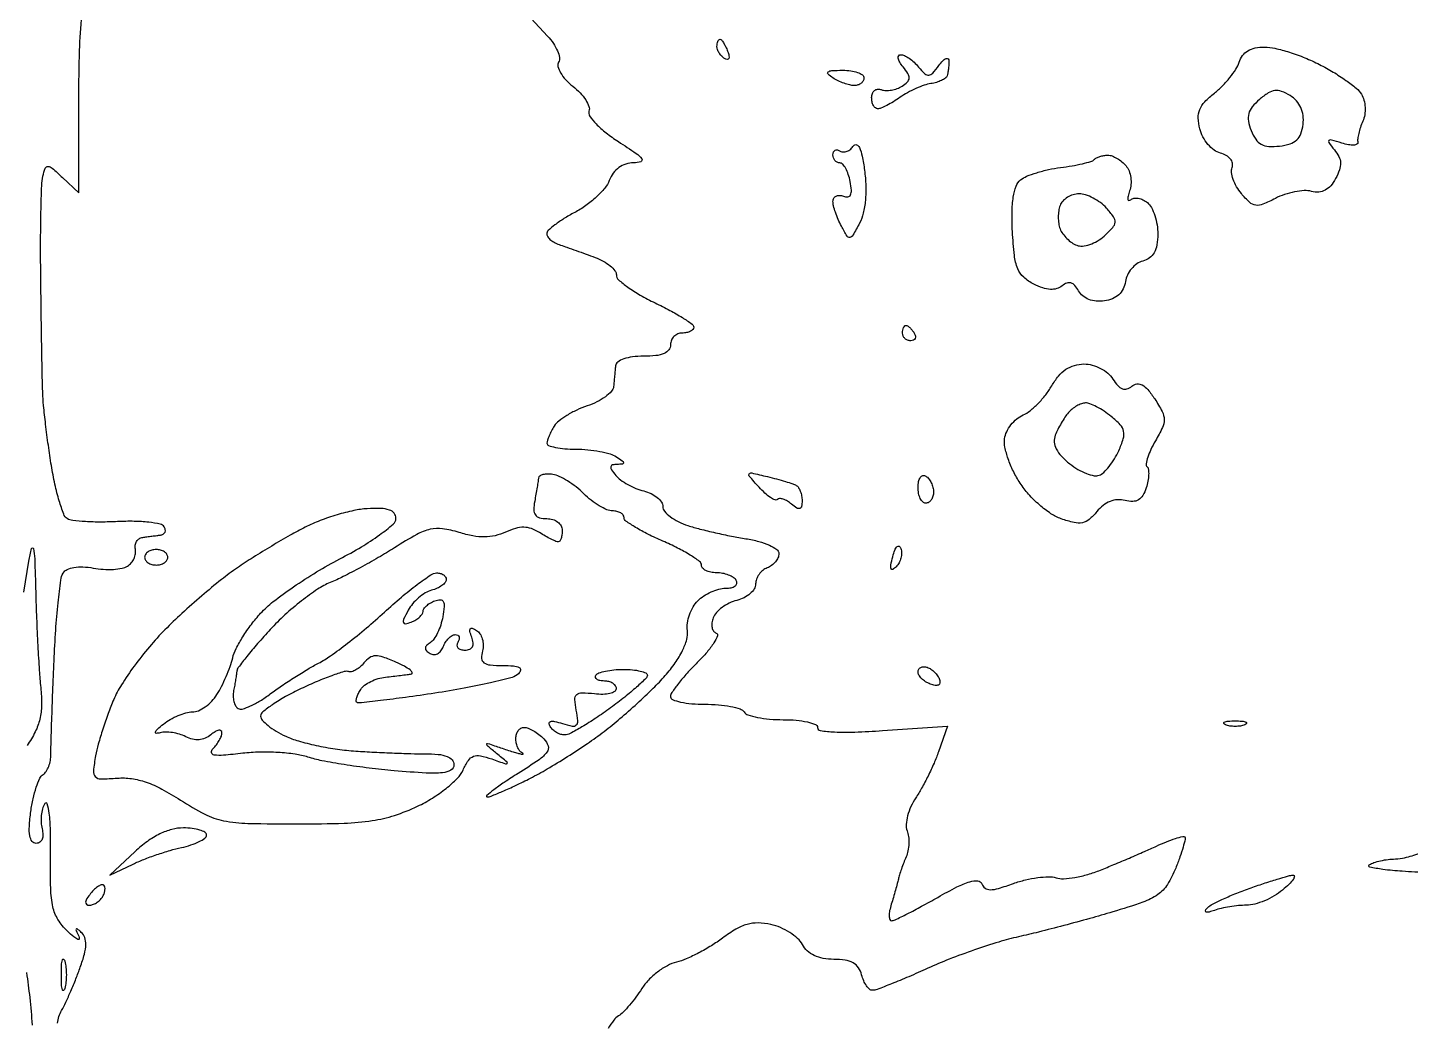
# Model space of a CAD drawing. Extents: x 0 to 102, y 0 to 135.
# Drawn here: x 22.49 to 37.62, y 35.6 to 46.49 of the extents above; entities that cross this region are included whole.
import ezdxf

# ---------------------------------------------------------------- set-up
doc = ezdxf.new("R2010")
doc.units = 0
doc.header["$MEASUREMENT"] = 0

msp = doc.modelspace()

# ---------------------------------------------------------------- linework, layer by layer
for points in [[(22.820268, 35.596564, -0.10086), (22.864573, 35.73527, 0.018066), (22.910006, 35.823812, 0.007366), (22.965597, 35.947224, 0.007277), (23.021509, 36.081734, 0.009219), (23.069045, 36.20766, 0.02007), (23.11409, 36.352056, 0.05824), (23.129273, 36.455388, 0.090218), (23.11778, 36.531229, 0.125797), (23.080299, 36.58836, 0.013752), (23.036313, 36.62635, 0.442246), (23.023777, 36.624482, 0.264559), (23.022548, 36.607652, 0.009348), (23.052732, 36.5472, -0.157856), (23.057535, 36.51899, -0.496329), (23.043312, 36.511129, -0.071258), (22.997781, 36.539598, -0.014876), (22.927488, 36.602605, -0.064617), (22.825084, 36.728931, -0.084727), (22.769656, 36.866469, -0.047911), (22.745672, 37.068269, -0.008538), (22.743592, 37.448605, 0.008652), (22.742107, 37.709277, 0.023053), (22.729267, 37.894808, 0.04875), (22.7079, 37.993782, 0.640181), (22.680117, 37.997185, 0.071629), (22.655864, 37.9415, 0.040347), (22.642125, 37.868933, 0.039316), (22.639978, 37.791884, 0.051307), (22.650736, 37.722235, -0.055124), (22.660115, 37.658297, -0.104208), (22.651228, 37.60719, -0.145179), (22.625543, 37.574648, -0.154788), (22.586928, 37.5624, -0.237215), (22.54233, 37.58482, -0.118954), (22.516997, 37.644346, -0.058373), (22.51185, 37.749404, -0.016419), (22.528346, 37.912993, -0.020693), (22.552737, 38.051174, -0.026064), (22.587158, 38.176421, -0.025774), (22.625872, 38.275686, -0.149556), (22.662524, 38.317449, 0.111359), (22.695803, 38.350067, 0.051281), (22.723494, 38.404427, 0.047243), (22.741995, 38.470186, 0.047974), (22.747694, 38.537907, -0.010357), (22.748629, 38.644102, -0.000957), (22.756892, 38.906929, -0.001233), (22.76812, 39.220336, -0.000967), (22.781793, 39.560212, -0.006461), (22.800278, 39.895558, -0.009003), (22.826092, 40.195002, -0.006001), (22.855094, 40.443894, -0.106796), (22.881927, 40.51956, -0.143131), (22.926396, 40.559588, -0.070786), (22.999448, 40.582766, -0.054755), (23.096004, 40.588226, -0.031992), (23.211238, 40.574696, 0.029545), (23.320879, 40.561279, 0.029852), (23.430955, 40.560948, 0.031276), (23.526376, 40.572378, 0.096002), (23.586716, 40.596001, 0.078158), (23.626929, 40.631312, 0.066481), (23.657031, 40.67917, 0.068347), (23.672866, 40.731811, 0.093859), (23.671316, 40.781107, -0.09042), (23.669589, 40.826218, -0.103182), (23.684289, 40.866775, -0.109171), (23.713101, 40.896438, -0.112204), (23.75145, 40.91083, -0.001242), (23.798464, 40.917122, -0.000824), (23.852454, 40.92412, -0.000829), (23.904914, 40.930745, -0.001615), (23.946793, 40.935825, 0.104345), (23.977109, 40.946054, 0.156052), (23.995562, 40.966765, 0.150009), (23.998979, 40.995007, 0.094328), (23.987004, 41.026301, 0.208398), (23.943645, 41.056368, 0.021131), (23.816864, 41.075936, 0.023632), (23.657135, 41.086112, 0.016644), (23.477147, 41.083068, -0.011963), (23.294257, 41.078261, -0.015241), (23.125597, 41.083007, -0.013208), (22.986275, 41.094882, -0.110986), (22.927005, 41.11535, -0.166919), (22.887589, 41.163456, -0.016058), (22.838802, 41.308951, -0.019038), (22.791629, 41.491151, -0.013901), (22.752656, 41.696598, -0.005484), (22.719514, 41.917823, -0.004931), (22.689957, 42.1477, -0.004947), (22.667519, 42.354418, -0.015495), (22.658129, 42.493865, -0.004152), (22.653655, 42.65393, -0.000642), (22.647827, 42.971355, -0.000716), (22.641969, 43.345814, -0.000622), (22.636881, 43.7382, -0.003465), (22.635042, 44.121957, -0.004636), (22.639014, 44.470092, -0.003266), (22.646944, 44.761467, -0.047519), (22.660155, 44.863547, -0.03388), (22.686008, 44.949739, -0.33323), (22.716048, 44.968923, -0.162164), (22.760817, 44.950179, -0.009074), (22.874167, 44.847471), (23.0535, 44.678949), (23.0535, 45.710224, -0.007676), (23.061573, 46.236072, -0.018525), (23.0879, 46.624091, -0.024126)], [(27.999813, 46.586171), (28.17927, 46.395148, -0.038379), (28.24367, 46.315098, -0.049792), (28.288899, 46.23255, -0.058977), (28.310212, 46.159513, -0.181888), (28.300472, 46.109867, 0.208241), (28.293525, 46.061607, 0.0673), (28.32241, 45.993677, 0.053817), (28.379018, 45.918275, 0.038211), (28.456959, 45.846692, -0.035839), (28.536328, 45.774488, -0.046343), (28.597319, 45.697245, -0.053936), (28.633186, 45.626279, -0.181675), (28.633226, 45.575138, 0.248382), (28.640176, 45.521252, 0.037671), (28.711678, 45.434703, 0.03482), (28.819377, 45.33727, 0.02354), (28.954326, 45.24119, -0.006332), (29.149797, 45.111917, -0.087944), (29.210168, 45.053094, -0.507791), (29.19972, 45.021221, -0.076988), (29.121456, 45.00854, 0.07496), (29.036119, 44.995066, 0.079645), (28.960482, 44.9571, 0.077719), (28.899082, 44.896447, 0.066824), (28.855293, 44.81685, -0.080822), (28.80576, 44.732461, -0.03254), (28.713669, 44.635012, -0.031143), (28.598803, 44.540914, -0.034332), (28.476687, 44.465128, 0.017669), (28.3599, 44.397928, 0.024961), (28.261361, 44.329441, 0.022983), (28.188156, 44.267374, 0.208335), (28.1718, 44.229823, 0.162008), (28.182368, 44.198063, 0.060347), (28.21529, 44.163632, 0.051744), (28.263199, 44.131979, 0.04241), (28.31985, 44.108315, -0.005155), (28.392728, 44.084064, -0.002022), (28.492751, 44.049178, -0.002001), (28.600632, 44.010576, -0.002493), (28.70055, 43.973806, -0.036993), (28.789591, 43.932803, -0.046093), (28.864859, 43.881571, -0.052992), (28.917069, 43.828281, -0.168899), (28.9332, 43.781891, 0.213922), (28.956534, 43.729849, 0.025468), (29.057456, 43.648755, 0.026777), (29.194171, 43.560657, 0.018908), (29.3562, 43.476082, -0.011656), (29.518297, 43.394441, -0.01764), (29.654944, 43.315264, -0.012567), (29.761517, 43.24459, -0.244743), (29.7792, 43.210628, -0.188214), (29.76957, 43.185951, -0.089136), (29.741923, 43.164984, -0.068954), (29.700863, 43.150766, -0.048955), (29.6523, 43.146, 0.099038), (29.60387, 43.136312, 0.097945), (29.562677, 43.108723, 0.097945), (29.535088, 43.06753, 0.099038), (29.5254, 43.0191, -0.164293), (29.506274, 42.962465, -0.129352), (29.4549, 42.922414, -0.075863), (29.365001, 42.899128, -0.025511), (29.2293, 42.8922, 0.029955), (29.109213, 42.884999, 0.053325), (29.012809, 42.862799, 0.073063), (28.947781, 42.829048, 0.216846), (28.923441, 42.78645, -0.000287), (28.918887, 42.7374, -0.000153), (28.913203, 42.676773, -0.000152), (28.907363, 42.614878, -0.000238), (28.902291, 42.561581, -0.164162), (28.8789, 42.509307, -0.047854), (28.812237, 42.449772, -0.042494), (28.719413, 42.393065, -0.0345), (28.61172, 42.34823, 0.02829), (28.499047, 42.302954, 0.027657), (28.391321, 42.244945, 0.028779), (28.302777, 42.183481, 0.085857), (28.253466, 42.128949, 0.019899), (28.223103, 42.076418, 0.020316), (28.197239, 42.021995, 0.020575), (28.178711, 41.973053, 0.075224), (28.173095, 41.94045, 0.326377), (28.19045, 41.915648, 0.031806), (28.265373, 41.895258, 0.030686), (28.367535, 41.880781, 0.018836), (28.48905, 41.875705, -0.022912), (28.619816, 41.869174, -0.022426), (28.750385, 41.850699, -0.022986), (28.863221, 41.824117, -0.074236), (28.9332, 41.7924, -0.012592), (28.997209, 41.748711, -0.207367), (29.010172, 41.726974, -0.415053), (28.999288, 41.712892, -0.028708), (28.943991, 41.709095, 0.053204), (28.890931, 41.702834, 0.309505), (28.872798, 41.683241, 0.188788), (28.880481, 41.649947, 0.023195), (28.926311, 41.5892, 0.062589), (28.978827, 41.539976, 0.029898), (29.056936, 41.490102, 0.029071), (29.145905, 41.447085, 0.036599), (29.23277, 41.418389, -0.050592), (29.312346, 41.389611, -0.060006), (29.379691, 41.346638, -0.070302), (29.425495, 41.296734, -0.151701), (29.4408, 41.247449, 0.178361), (29.459885, 41.19565, 0.054677), (29.521567, 41.137547, 0.046966), (29.610511, 41.082718, 0.036653), (29.71575, 41.040039, 0.014849), (29.846661, 41.002067, 0.00726), (30.015551, 40.961077, 0.007195), (30.192519, 40.923507, 0.010352), (30.35025, 40.895765, -0.026019), (30.491112, 40.866415, -0.041855), (30.60662, 40.825411, -0.051035), (30.686453, 40.778983, -0.239969), (30.7098, 40.733139, -0.104755), (30.700362, 40.688583, -0.066658), (30.672523, 40.64324, -0.062624), (30.631416, 40.604015, -0.067724), (30.5829, 40.577406, 0.080102), (30.534389, 40.549226, 0.065516), (30.493277, 40.505431, 0.066594), (30.465481, 40.453318, 0.089486), (30.456, 40.400767, -0.141498), (30.440763, 40.348003, -0.072704), (30.39567, 40.295265, -0.062997), (30.329166, 40.250505, -0.055225), (30.250621, 40.221277, 0.051441), (30.168107, 40.191279, 0.045773), (30.089927, 40.144099, 0.04845), (30.027239, 40.087855, 0.094351), (29.99198, 40.030929, 0.059473), (29.97802, 39.975706, 0.080999), (29.979704, 39.924453, 0.101671), (29.996221, 39.885075, 0.163756), (30.024986, 39.863371, -0.431601), (30.039049, 39.83304, -0.047607), (29.999866, 39.757015, -0.035054), (29.924581, 39.656134, -0.018554), (29.818328, 39.541688, 0.012947), (29.706133, 39.423527, 0.017527), (29.611447, 39.310785, 0.014582), (29.539965, 39.213635, 0.152463), (29.5254, 39.16698, 0.312951), (29.54746, 39.135187, 0.035837), (29.635764, 39.109223, 0.033085), (29.757104, 39.09111, 0.020511), (29.901107, 39.0852, -0.02093), (30.048805, 39.079015, -0.027868), (30.181809, 39.060349, -0.027581), (30.286825, 39.0335, -0.179846), (30.3291, 39.0006, 0.179846), (30.371375, 38.9677, 0.027581), (30.476391, 38.940851, 0.027868), (30.609395, 38.922185, 0.02093), (30.757093, 38.916, -0.021233), (30.901092, 38.909882, -0.034169), (31.022436, 38.891142, -0.037719), (31.110354, 38.864239, -0.308911), (31.1328, 38.831375, 0.37562), (31.163525, 38.796246, 0.021163), (31.319378, 38.78199, 0.021167), (31.541478, 38.78053, 0.008525), (31.844499, 38.796544), (32.556197, 38.846338), (32.45621, 38.563919, -0.01793), (32.407156, 38.43971, -0.011619), (32.342021, 38.299621, -0.011685), (32.27193, 38.165586, -0.021626), (32.207892, 38.060771, 0.041546), (32.155079, 37.966053, 0.041806), (32.118782, 37.864102, 0.045208), (32.102825, 37.77008, 0.111502), (32.112832, 37.701221, -0.062619), (32.128573, 37.637268, -0.038542), (32.131616, 37.559689, -0.03815), (32.122623, 37.481208, -0.054654), (32.101973, 37.41435, 0.010148), (32.075917, 37.350684, 0.008367), (32.05066, 37.281798, 0.008469), (32.029602, 37.217775, 0.022232), (32.017343, 37.17101, -0.011881), (32.00566, 37.122361, -0.003846), (31.986114, 37.050937, -0.003832), (31.963154, 36.971833, -0.004296), (31.93982, 36.89606, 0.028346), (31.92218, 36.827166, 0.051087), (31.916836, 36.769175, 0.076683), (31.923344, 36.729671, 0.324322), (31.941651, 36.7164, 0.113116), (31.980757, 36.725362, 0.004382), (32.11446, 36.79149, 0.007619), (32.271837, 36.874087, 0.005282), (32.447293, 36.972027, -0.011768), (32.658474, 37.086342, -0.043816), (32.798454, 37.143071, -0.089917), (32.886588, 37.153529, -0.30532), (32.930238, 37.120077, 0.15859), (32.965, 37.073271, 0.158385), (33.020667, 37.055851, 0.070421), (33.113139, 37.069967, 0.013123), (33.276629, 37.123846, -0.026797), (33.406797, 37.162833, -0.02622), (33.541334, 37.18801, -0.027172), (33.661445, 37.197427, -0.083001), (33.742106, 37.185919, 0.09223), (33.823923, 37.175772, 0.027791), (33.948941, 37.190355, 0.026811), (34.090156, 37.222719, 0.026194), (34.228224, 37.270209, 0.003178), (34.375419, 37.330717, 0.002069), (34.54469, 37.402385, 0.00208), (34.709276, 37.473686, 0.003962), (34.840921, 37.532615, -0.011174), (34.950877, 37.579944, -0.017374), (35.047853, 37.615275, -0.011842), (35.127743, 37.639197, -0.276681), (35.149625, 37.633079, -0.255811), (35.155651, 37.610195, -0.009548), (35.131754, 37.521266, -0.015208), (35.097179, 37.414074, -0.009869), (35.051036, 37.292289, -0.043988), (34.959674, 37.112353, -0.101562), (34.85567, 37.002966, -0.067916), (34.691399, 36.918991, -0.012026), (34.361632, 36.812306, -0.004542), (34.11179, 36.740529, -0.003102), (33.826673, 36.663316, -0.003126), (33.550837, 36.592292, -0.006305), (33.3324, 36.540421, 0.018835), (33.116363, 36.483365, 0.0095), (32.848395, 36.396087, 0.00942), (32.574579, 36.295295, 0.013814), (32.338124, 36.195554, -0.004929), (32.130056, 36.103398, -0.006944), (31.942649, 36.025663, -0.004296), (31.784184, 35.96407, -0.090779), (31.734641, 35.955, -0.181961), (31.70291, 35.966943, -0.059786), (31.669023, 36.004702, -0.050341), (31.638307, 36.05944, -0.038769), (31.615887, 36.1242, 0.08656), (31.580172, 36.20239, 0.115597), (31.52271, 36.254803, 0.090463), (31.436544, 36.284207, 0.037123), (31.312897, 36.2934, -0.044283), (31.196005, 36.303773, -0.065611), (31.098115, 36.33492, -0.075095), (31.021489, 36.386114, -0.08533), (30.96728, 36.455724, 0.086092), (30.915477, 36.522038, 0.042533), (30.830173, 36.587003, 0.040538), (30.727618, 36.641024, 0.04693), (30.622525, 36.674688, 0.048248), (30.482491, 36.691542, 0.074521), (30.361771, 36.676323, 0.065041), (30.239596, 36.624082, 0.028491), (30.093071, 36.525777, -0.023533), (29.972137, 36.442893, -0.018189), (29.833247, 36.363847, -0.018524), (29.697883, 36.299459, -0.041368), (29.58992, 36.26317, 0.064626), (29.490518, 36.224542, 0.037798), (29.383159, 36.154928, 0.037167), (29.284556, 36.067546, 0.051285), (29.211251, 35.974807, -0.017846), (29.146965, 35.88126, -0.01725), (29.075471, 35.79144, -0.017457), (29.00713, 35.716847, -0.058574), (28.95557, 35.675393, 0.089387), (28.90555, 35.629859, 0.022164), (28.841839, 35.538645, 0.021958)], [(22.450496, 40.3119), (22.507343, 40.6503, -0.021925), (22.536903, 40.788799, -0.789414), (22.556301, 40.788414, -0.045102), (22.570274, 40.676603, -0.002317), (22.581051, 40.3119, 0.003689), (22.590289, 40.025877, 0.0032), (22.604106, 39.726123, 0.00322), (22.620105, 39.45484, 0.009427), (22.63586, 39.268167, -0.028161), (22.644902, 39.074861, -0.055265), (22.626492, 38.922155, -0.058735), (22.57616, 38.783293, -0.036105), (22.487029, 38.633667, -0.007836)], [(37.803436, 37.243608, -0.008356), (37.529233, 37.256699, -0.017131), (37.315158, 37.277892, -0.021073), (37.173457, 37.302957, -0.668188), (37.168936, 37.328455, -0.06219), (37.219376, 37.352444, -0.025209), (37.292878, 37.372732, -0.024471), (37.375083, 37.38684, -0.028543), (37.454143, 37.391905, 0.062211), (37.554758, 37.405177, 0.014623), (37.718012, 37.452948, 0.014842)], [(22.480803, 36.149316, -0.009986), (22.515361, 35.875167, -0.007648), (22.54255, 35.5743, 0.005071)]]:
    msp.add_lwpolyline(points, format="xyb")
for points in [[(30.066249, 46.3608, -0.2252), (30.082077, 46.35329, -0.029412), (30.10453, 46.322232, -0.029555), (30.128159, 46.279799, -0.020646), (30.14988, 46.229506, -0.036408), (30.16471, 46.180457, -0.155351), (30.162073, 46.150355, -0.32948), (30.145174, 46.140257, -0.1144), (30.116631, 46.149899, -0.061454), (30.084641, 46.175574, -0.051183), (30.057567, 46.209787, -0.053277), (30.039134, 46.246924, -0.088797), (30.033, 46.281193, -0.039867), (30.035434, 46.311675, -0.059132), (30.042767, 46.337415, -0.077771), (30.053525, 46.354928, -0.219607)], [(32.042682, 46.1916, -0.112798), (32.082866, 46.182418, -0.037931), (32.135231, 46.152079, -0.035474), (32.18997, 46.108545, -0.033836), (32.23894, 46.057061, 0.027701), (32.3072, 45.983511, 0.213156), (32.350366, 45.967887, 0.196007), (32.393035, 45.98902, 0.023118), (32.460799, 46.07323, -0.029591), (32.503302, 46.124671, -0.099227), (32.538628, 46.150067, -0.298624), (32.560582, 46.146639, -0.211968), (32.571, 46.12317, -0.017966), (32.569451, 46.080084, -0.014444), (32.564787, 46.033943, -0.014687), (32.557985, 45.99152, -0.035761), (32.54985, 45.960925, -0.153888), (32.531151, 45.935639, -0.044972), (32.489135, 45.910522, -0.040548), (32.434063, 45.889297, -0.033855), (32.372862, 45.875667, 0.045958), (32.300348, 45.857668, 0.021182), (32.209857, 45.821787, 0.020771), (32.117208, 45.775723, 0.027027), (32.036788, 45.725642, -0.015688), (31.96296, 45.677311, -0.018539), (31.890175, 45.636484, -0.01766), (31.826901, 45.606788, -0.101214), (31.790776, 45.5994, -0.182202), (31.765669, 45.608863, -0.091001), (31.744322, 45.635897, -0.070917), (31.729859, 45.676104, -0.050969), (31.725, 45.723645, -0.089908), (31.733061, 45.768113, -0.133862), (31.756064, 45.800008, -0.145521), (31.79047, 45.814184, -0.113763), (31.83075, 45.809134, 0.083329), (31.880091, 45.799899, 0.04669), (31.941115, 45.804458, 0.04493), (32.00367, 45.820944, 0.054824), (32.05796, 45.847641, 0.050455), (32.116512, 45.89378, 0.190091), (32.135496, 45.935517, 0.155942), (32.12257, 45.984462, 0.031294), (32.068751, 46.058252, -0.036122), (32.032129, 46.109495, -0.089044), (32.015443, 46.152429, -0.194735), (32.02073, 46.179685, -0.253889)], [(36.024151, 46.275326, -0.056181), (36.136762, 46.262193, -0.019724), (36.294005, 46.21905, -0.019296), (36.464646, 46.15757, -0.021403), (36.624109, 46.084976, -0.018007), (36.77311, 46.00241, -0.019255), (36.912399, 45.911047, -0.019217), (37.025502, 45.823726, -0.080224), (37.081723, 45.758949, -0.073374), (37.109794, 45.694046, -0.05248), (37.12217, 45.615795, -0.051601), (37.118041, 45.535093, -0.063832), (37.097133, 45.462849, 0.021832), (37.071792, 45.396643, 0.023048), (37.052834, 45.329656, 0.023457), (37.041941, 45.27074, 0.089012), (37.043494, 45.233475, -0.335721), (37.033671, 45.211976, -0.111381), (36.998136, 45.202043, -0.060246), (36.939756, 45.206115, -0.029348), (36.867239, 45.224528, 0.008121), (36.754658, 45.258257, 0.25747), (36.727522, 45.251928, 0.387661), (36.725294, 45.229268, 0.012772), (36.786384, 45.151711, -0.055628), (36.83562, 45.07682, -0.10756), (36.853698, 45.007791, -0.095808), (36.842328, 44.932141, -0.037813), (36.799627, 44.835435, -0.05446), (36.746287, 44.757502, -0.094134), (36.685129, 44.708645, -0.104897), (36.615242, 44.688752, -0.081193), (36.536236, 44.69618, 0.077369), (36.456451, 44.704294, 0.035083), (36.351979, 44.691355, 0.033667), (36.241452, 44.661874, 0.039233), (36.141629, 44.618914, -0.02312), (36.004563, 44.554621, -0.134455), (35.926119, 44.544759, -0.152956), (35.858846, 44.576909, -0.032679), (35.768892, 44.672296, -0.042397), (35.717041, 44.747116, -0.045403), (35.679912, 44.82796, -0.050132), (35.661639, 44.902757, -0.127137), (35.667926, 44.957916, 0.145521), (35.67156, 45.004767, 0.118637), (35.649687, 45.050303, 0.094817), (35.604066, 45.088555, 0.063314), (35.540637, 45.114054, -0.096764), (35.471419, 45.14738, -0.056557), (35.404122, 45.210658, -0.053588), (35.348754, 45.292269, -0.060855), (35.314812, 45.380442, -0.052487), (35.297941, 45.499278, -0.106545), (35.314403, 45.591769, -0.094274), (35.36944, 45.676432, -0.034981), (35.475159, 45.772277, 0.031212), (35.561752, 45.849602, 0.026417), (35.643306, 45.941349, 0.027261), (35.708774, 46.033184, 0.06446), (35.7442, 46.109207, -0.085229), (35.781934, 46.182152, -0.097262), (35.840451, 46.234463, -0.085), (35.921126, 46.265379, -0.050094)], [(31.40775, 46.021105, -0.03458), (31.496861, 46.015433, -0.052836), (31.572059, 45.997168, -0.069028), (31.623735, 45.970155, -0.242407), (31.6404, 45.9378, -0.124732), (31.63225, 45.905638, -0.102154), (31.609336, 45.878432, -0.091624), (31.575046, 45.860384, -0.078662), (31.53465, 45.854495, -0.056852), (31.485108, 45.860763, -0.026113), (31.422687, 45.879501, -0.025456), (31.358341, 45.906308, -0.032032), (31.302, 45.9378, -0.043106), (31.248861, 45.979032, -0.461139), (31.249808, 46.003038, -0.155556), (31.289231, 46.017814, -0.011096)], [(36.302263, 45.74455, 0.046733), (36.208882, 45.790816, 0.123687), (36.135411, 45.799711, 0.112151), (36.062038, 45.773009, 0.034755), (35.96737, 45.70225, 0.043167), (35.887679, 45.620586, 0.106952), (35.849737, 45.546589, 0.111017), (35.846519, 45.465295, 0.048657), (35.876353, 45.36107, 0.05596), (35.926161, 45.267202, 0.118665), (35.986843, 45.212355, 0.109882), (36.069121, 45.188711, 0.043889), (36.187025, 45.19187, 0.046091), (36.301227, 45.215809, 0.112476), (36.375273, 45.258476, 0.120671), (36.420449, 45.326853, 0.057475), (36.444521, 45.4302, 0.059188), (36.444111, 45.527617, 0.075774), (36.419895, 45.613869, 0.078572), (36.372031, 45.68664, 0.069808)], [(31.647032, 44.927721, -0.025961), (31.661318, 44.757741, -0.031481), (31.65636, 44.597899, -0.034844), (31.633228, 44.457775, -0.061405), (31.592405, 44.347963, -0.008888), (31.520848, 44.215837, -0.228188), (31.48827, 44.193166, -0.30418), (31.456219, 44.207916, -0.014382), (31.394237, 44.31613, -0.021173), (31.358931, 44.389395, -0.019824), (31.329095, 44.466993, -0.020248), (31.308163, 44.537928, -0.06169), (31.302, 44.58769, -0.129298), (31.311017, 44.621974, -0.151575), (31.335397, 44.644943, -0.127177), (31.372252, 44.652481, -0.078952), (31.415692, 44.643275, 0.114058), (31.464786, 44.636393, 0.267709), (31.494061, 44.656898, 0.130827), (31.503367, 44.70909, 0.026298), (31.490429, 44.803424, 0.033362), (31.470041, 44.88145, 0.04669), (31.440964, 44.947341, 0.056013), (31.408167, 44.993201, 0.212638), (31.376738, 45.0072, -0.119125), (31.348232, 45.014089, -0.10066), (31.323954, 45.033518, -0.092232), (31.307651, 45.062575, -0.082023), (31.302, 45.096793, -0.098926), (31.308076, 45.127201, -0.176081), (31.325134, 45.14577, -0.169366), (31.350693, 45.149467, -0.090666), (31.380754, 45.137713, 0.135341), (31.416032, 45.127395, 0.098893), (31.456382, 45.134807, 0.085633), (31.49568, 45.158882, 0.071113), (31.52762, 45.19617, -0.361045), (31.559563, 45.206456, -0.195125), (31.591293, 45.175881, -0.055555), (31.621213, 45.081683, -0.0152)], [(34.309041, 45.0918, -0.089287), (34.355235, 45.083485, -0.043159), (34.409713, 45.057673, -0.04096), (34.463438, 45.020075, -0.04643), (34.507901, 44.975623, -0.083155), (34.540573, 44.919449, -0.054886), (34.559182, 44.846933, -0.053666), (34.561823, 44.770023, -0.068379), (34.54708, 44.700673, 0.023139), (34.529331, 44.643239, 0.094476), (34.526967, 44.606962, 0.381967), (34.538757, 44.596669, 0.183182), (34.558987, 44.604616, -0.14493), (34.593967, 44.621463, -0.083132), (34.641171, 44.621231, -0.070885), (34.693101, 44.604462, -0.059785), (34.741666, 44.573107, -0.099165), (34.785269, 44.51923, -0.041345), (34.821849, 44.432723, -0.038796), (34.846811, 44.330662, -0.0406), (34.8552, 44.227521, -0.039402), (34.845897, 44.109657, -0.08821), (34.816595, 44.025073, -0.111385), (34.765368, 43.967983, -0.09071), (34.690754, 43.933156, 0.089037), (34.625944, 43.903167, 0.064351), (34.567005, 43.849403, 0.063097), (34.522583, 43.781115, 0.077433), (34.500404, 43.708426, -0.078693), (34.475889, 43.628796, -0.093604), (34.42885, 43.56593, -0.088358), (34.3597, 43.522045, -0.062299), (34.270646, 43.497896, -0.057421), (34.181546, 43.495611, -0.071239), (34.100897, 43.514605, -0.07849), (34.035012, 43.553226, -0.093706), (33.988867, 43.608338, 0.052117), (33.947543, 43.666919, 0.140673), (33.905159, 43.694254, 0.16682), (33.859556, 43.692552, 0.081385), (33.808717, 43.662743, -0.103833), (33.750509, 43.632009, -0.084844), (33.680375, 43.624292, -0.066166), (33.596788, 43.640526, -0.034253), (33.498296, 43.681294, -0.070048), (33.38795, 43.756914, -0.111565), (33.322882, 43.850424, -0.069036), (33.286463, 43.994336, -0.014257), (33.265132, 44.255514, -0.016209), (33.260697, 44.471148, -0.036435), (33.274529, 44.634094, -0.049482), (33.305319, 44.751531, -0.131444), (33.355067, 44.821706, -0.07553), (33.420535, 44.861123, -0.022597), (33.530431, 44.90074, -0.022096), (33.659484, 44.934605, -0.022263), (33.790699, 44.956848, 0.011833), (33.917005, 44.975558, 0.015544), (34.031192, 44.998921, 0.013025), (34.124158, 45.023547, 0.125757), (34.159014, 45.044214, -0.082281), (34.184536, 45.062481, -0.037484), (34.222714, 45.077822, -0.035806), (34.266329, 45.08829, -0.041019)], [(33.993433, 44.6688, 0.073316), (33.929108, 44.659317, 0.064155), (33.867016, 44.631523, 0.066866), (33.816452, 44.59042, 0.097384), (33.785994, 44.5419, 0.056304), (33.770943, 44.483905, 0.036092), (33.766123, 44.414436, 0.036029), (33.77135, 44.344779, 0.054923), (33.78673, 44.286181, 0.064088), (33.815318, 44.233148, 0.042117), (33.860408, 44.180327, 0.041973), (33.913982, 44.135556, 0.061531), (33.968132, 44.106721, 0.116607), (34.030792, 44.098258, 0.05653), (34.110314, 44.11528, 0.051602), (34.193266, 44.153014, 0.051428), (34.266836, 44.206971, 0.021914), (34.362526, 44.301517, 0.167235), (34.387733, 44.358546, 0.180611), (34.371486, 44.416665, 0.026408), (34.292873, 44.513332, 0.049155), (34.227322, 44.572826, 0.039992), (34.146875, 44.623131, 0.041489), (34.064429, 44.657597, 0.078417)], [(32.100707, 43.2306, -0.151918), (32.118535, 43.225055, -0.038439), (32.142414, 43.205749, -0.035638), (32.167543, 43.178383, -0.029505), (32.1903, 43.146, -0.082592), (32.203541, 43.113674, -0.161196), (32.200909, 43.086251, -0.182303), (32.183021, 43.068023, -0.108972), (32.152993, 43.0614, -0.093332), (32.118793, 43.06784, -0.09642), (32.089718, 43.086251, -0.099167), (32.070258, 43.11372, -0.105053), (32.0634, 43.146, -0.042167), (32.066136, 43.178389, -0.061769), (32.074359, 43.205749, -0.081139), (32.086441, 43.224301, -0.210953)], [(34.046848, 42.8076, -0.065689), (34.137938, 42.795581, -0.054149), (34.229355, 42.760063, -0.055359), (34.30885, 42.70691, -0.078303), (34.364547, 42.642701, 0.040394), (34.417959, 42.570812, 0.122107), (34.467667, 42.536215, 0.168801), (34.517662, 42.534685, 0.097523), (34.571104, 42.563763, -0.137396), (34.62754, 42.588941, -0.164063), (34.684585, 42.578639, -0.094631), (34.746936, 42.526905, -0.027372), (34.821446, 42.425731, -0.024016), (34.902848, 42.287439, -0.117236), (34.925213, 42.200067, -0.115309), (34.906056, 42.111245, -0.022888), (34.829335, 41.96664, 0.022493), (34.779611, 41.8731, 0.033043), (34.745293, 41.786562, 0.034765), (34.727952, 41.716302, 0.244153), (34.738254, 41.683746, -0.169324), (34.752928, 41.653363, -0.039864), (34.754919, 41.596144, -0.036631), (34.746632, 41.526325, -0.029), (34.727869, 41.452641, -0.054582), (34.691097, 41.369493, -0.127146), (34.643631, 41.321356, -0.13482), (34.580751, 41.303855, -0.064894), (34.497089, 41.314467, 0.079936), (34.414891, 41.322403, 0.078697), (34.333879, 41.304257, 0.072699), (34.25725, 41.260121, 0.055012), (34.187994, 41.191933, -0.045592), (34.104759, 41.106843, -0.127772), (34.030308, 41.070775, -0.107471), (33.93976, 41.072328, -0.027195), (33.7977, 41.114049, -0.062685), (33.6864, 41.16992, -0.031325), (33.56106, 41.265813, -0.030511), (33.441945, 41.382875, -0.039268), (33.348517, 41.50461, -0.030463), (33.275672, 41.633268, -0.029603), (33.218219, 41.77104, -0.030965), (33.182541, 41.897982, -0.088616), (33.179317, 41.989242, -0.076174), (33.202302, 42.06529, -0.053141), (33.249361, 42.141744, -0.052814), (33.311917, 42.207107, -0.072072), (33.380997, 42.250216, 0.064653), (33.458107, 42.296768, 0.029852), (33.545426, 42.375218, 0.028955), (33.62866, 42.469877, 0.035602), (33.694312, 42.567466, -0.043142), (33.768821, 42.674697, -0.069949), (33.850825, 42.749221, -0.078454), (33.942818, 42.792685, -0.07132)], [(34.063278, 42.381382, 0.081188), (34.019949, 42.372806, 0.040349), (33.969107, 42.348991, 0.038668), (33.919152, 42.315106, 0.045872), (33.878034, 42.275632, 0.030296), (33.839993, 42.225957, 0.016344), (33.799018, 42.160643, 0.016224), (33.761482, 42.091136, 0.024507), (33.733833, 42.028162, 0.112809), (33.723367, 41.953912, 0.095975), (33.744977, 41.877615, 0.073062), (33.800677, 41.798465, 0.036312), (33.891549, 41.715639, 0.034446), (33.981195, 41.654618, 0.039689), (34.07434, 41.609687, 0.043589), (34.157784, 41.585421, 0.141503), (34.21464, 41.590281, 0.101161), (34.263968, 41.621762, 0.032478), (34.322591, 41.686459, 0.030886), (34.380105, 41.768836, 0.030065), (34.427604, 41.858398, 0.030069), (34.478004, 41.989346, 0.131573), (34.481755, 42.071478, 0.13624), (34.443937, 42.142927, 0.03314), (34.345091, 42.234444, 0.024016), (34.267023, 42.29168, 0.026003), (34.185816, 42.339546, 0.02672), (34.112498, 42.372923, 0.10214)], [(28.237581, 41.599189, 0.039713), (28.179532, 41.603379, 0.060691), (28.129528, 41.596914, 0.081861), (28.094522, 41.581568, 0.227481), (28.080913, 41.559219, -0.013419), (28.07638, 41.523553, -0.002547), (28.06605, 41.458867, -0.002718), (28.053189, 41.38344, -0.002493), (28.039144, 41.30595, 0.042812), (28.029874, 41.212352, 0.157193), (28.047173, 41.156169, 0.181409), (28.092045, 41.12538, 0.060686), (28.172331, 41.1156, -0.072754), (28.237135, 41.10612, -0.088859), (28.291738, 41.078538, -0.101862), (28.328065, 41.037349, -0.13067), (28.341, 40.9887, -0.032505), (28.337836, 40.940089, -0.050016), (28.328237, 40.899077, -0.06454), (28.314238, 40.870734, -0.250853), (28.297552, 40.8618, -0.102608), (28.272093, 40.86708, -0.012118), (28.219343, 40.891479, -0.014084), (28.15745, 40.924146, -0.011112), (28.09232, 40.962836, 0.053253), (28.003573, 41.005908, 0.082874), (27.9201, 41.021103, 0.074764), (27.830152, 41.008927, 0.035946), (27.720774, 40.968297, -0.049019), (27.606021, 40.929047, -0.056003), (27.490889, 40.915197, -0.049257), (27.363921, 40.926732, -0.027193), (27.212572, 40.964317, 0.037864), (27.031361, 41.005237, 0.094976), (26.896546, 40.999439, 0.069595), (26.749572, 40.942207, 0.013813), (26.506616, 40.797257, -0.009782), (26.328916, 40.689287, -0.007626), (26.131829, 40.578742, -0.00772), (25.944995, 40.481361, -0.018545), (25.803, 40.416591, 0.04922), (25.664408, 40.342805, 0.019163), (25.488262, 40.215475, 0.018751), (25.306729, 40.062035, 0.022111), (25.14735, 39.903279, 0.006907), (25.009125, 39.748613, 0.009955), (24.891516, 39.607731, 0.006116), (24.797281, 39.487173, 0.139006), (24.781327, 39.44664, -0.012413), (24.777018, 39.411942, -0.003339), (24.768445, 39.357103, -0.00338), (24.757868, 39.294931, -0.003493), (24.746562, 39.233586, 0.051989), (24.741427, 39.173574, 0.056087), (24.749072, 39.115362, 0.063109), (24.76758, 39.067461, 0.131367), (24.794837, 39.038551, 0.214593), (24.841011, 39.032477, 0.03301), (24.929825, 39.065701, 0.031911), (25.035768, 39.121905, 0.022762), (25.146852, 39.197427, -0.011245), (25.270805, 39.285939, -0.007588), (25.415941, 39.381536, -0.007645), (25.559181, 39.469747, -0.015052), (25.6761, 39.534624, 0.03574), (25.804228, 39.612817, 0.010089), (25.992028, 39.752514, 0.010114), (26.198437, 39.919418, 0.010518), (26.3952, 40.092421, -0.010285), (26.581138, 40.25606, -0.014239), (26.754882, 40.394461, -0.010735), (26.903513, 40.501178, -0.146399), (26.96625, 40.521309, -0.069099), (27.006669, 40.516509, -0.086643), (27.040936, 40.500833, -0.102181), (27.063829, 40.476998, -0.141328), (27.072, 40.448667, -0.175466), (27.060532, 40.416995, -0.062051), (27.024762, 40.383534, -0.05223), (26.972732, 40.353484, -0.040925), (26.911189, 40.331881, 0.072298), (26.842685, 40.302908, 0.041199), (26.769726, 40.250067, 0.040159), (26.703612, 40.183415, 0.052467), (26.655432, 40.112418, 0.011688), (26.606117, 40.014857, 0.177762), (26.602664, 39.977763, 0.40252), (26.624024, 39.964772, 0.036879), (26.689342, 39.984455, 0.041952), (26.738648, 40.008288, 0.049686), (26.780348, 40.038911, 0.057023), (26.809056, 40.071369, 0.153758), (26.8182, 40.1004, -0.153183), (26.827302, 40.129414, -0.057198), (26.855847, 40.16181, -0.049848), (26.897323, 40.192346, -0.042178), (26.946361, 40.216077, -0.084814), (27.006699, 40.228132, -0.291168), (27.039455, 40.208555, -0.141473), (27.049602, 40.154132, -0.020664), (27.033971, 40.041632, -0.033604), (27.011323, 39.951649, -0.034303), (26.976943, 39.866151, -0.036463), (26.936744, 39.796557, -0.105521), (26.896778, 39.758278, 0.049755), (26.855818, 39.726946, 0.202169), (26.843308, 39.698887, 0.209137), (26.854833, 39.670999, 0.053302), (26.894365, 39.640313, 0.133681), (26.934228, 39.628513, 0.124151), (26.975824, 39.638035, 0.106096), (27.012859, 39.668197, 0.077534), (27.039349, 39.714338, -0.049388), (27.064737, 39.76493, -0.054537), (27.098853, 39.807748, -0.061767), (27.1361, 39.836997, -0.136415), (27.170644, 39.8466, -0.126107), (27.197074, 39.839826, -0.188867), (27.212168, 39.821749, -0.147995), (27.212948, 39.794368, -0.072176), (27.1989, 39.762, 0.135314), (27.189501, 39.72987, 0.190681), (27.199937, 39.702251, 0.141436), (27.230219, 39.683614, 0.067775), (27.275852, 39.6774, 0.085433), (27.32853, 39.686467, 0.186931), (27.359075, 39.712748, 0.15803), (27.366909, 39.756482, 0.057607), (27.351068, 39.818178, -0.024413), (27.330048, 39.882124, -0.222992), (27.334876, 39.910244, -0.348087), (27.356569, 39.916765, -0.043943), (27.403393, 39.89323, -0.113198), (27.440928, 39.856172, -0.071928), (27.466237, 39.799913, -0.066365), (27.475999, 39.733797, -0.067563), (27.46799, 39.667852, 0.074265), (27.459188, 39.586298, 0.230075), (27.484686, 39.538839, 0.135332), (27.550713, 39.514252, 0.021864), (27.68904, 39.5082, -0.01783), (27.807593, 39.503971, -0.100776), (27.868217, 39.48705, -0.325761), (27.88282, 39.458151, -0.157138), (27.86287, 39.41923, -0.131877), (27.792773, 39.378801, -0.008086), (27.556684, 39.319838, -0.011578), (27.269298, 39.259959, -0.008288), (26.945471, 39.205809, -0.003243), (26.626048, 39.15994, -0.005201), (26.352896, 39.125413, -0.001344), (26.115288, 39.098533, -0.227654), (26.091521, 39.106879, -0.239742), (26.085999, 39.123837, -0.039157), (26.094267, 39.15851, -0.035797), (26.111481, 39.201123, -0.024529), (26.136706, 39.246805, -0.09369), (26.178138, 39.292144, -0.045283), (26.245288, 39.333596, -0.042749), (26.325443, 39.365341, -0.047495), (26.407056, 39.381608, 0.002623), (26.489695, 39.39049, 0.002561), (26.572906, 39.400307, 0.002522), (26.645892, 39.409671, 0.009599), (26.6913, 39.416619, 0.502678), (26.699387, 39.432611, 0.115867), (26.676495, 39.460117, 0.040793), (26.613952, 39.499718, 0.016051), (26.5221, 39.544179, 0.01846), (26.381104, 39.600788, 0.09146), (26.297101, 39.614556, 0.145615), (26.233855, 39.594356, 0.074184), (26.172056, 39.537194, -0.044105), (26.129782, 39.493107, -0.051486), (26.082435, 39.459636, -0.059096), (26.037269, 39.440837, -0.149877), (26.002111, 39.441581, 0.156822), (25.953556, 39.44195, 0.010446), (25.819809, 39.396974, 0.01426), (25.660228, 39.334378, 0.010145), (25.485005, 39.255578, 0.015695), (25.315128, 39.168366, 0.022903), (25.17185, 39.08023, 0.019772), (25.063825, 39.000334, 0.227413), (25.0416, 38.953997, 0.190618), (25.058736, 38.91068, 0.036118), (25.122367, 38.851976, 0.033966), (25.211268, 38.790494, 0.025443), (25.31655, 38.734841, 0.039245), (25.45445, 38.683416, 0.016301), (25.647415, 38.634987, 0.01601), (25.858503, 38.596297, 0.019919), (26.0568, 38.574512, 0.004124), (26.258164, 38.562144, 0.003152), (26.47861, 38.551821, 0.003187), (26.685185, 38.544772, 0.007512), (26.83935, 38.542811, -0.023128), (26.983862, 38.536458, -0.068521), (27.080371, 38.514164, -0.119805), (27.135997, 38.475918, -0.184555), (27.1566, 38.422003, -0.268979), (27.122858, 38.363819, -0.105808), (27.031279, 38.334592, -0.039965), (26.852562, 38.331339, -0.006266), (26.50095, 38.357482, -0.008966), (26.228912, 38.386064, -0.008549), (25.953709, 38.424764, -0.008522), (25.711845, 38.467241, -0.029903), (25.558703, 38.506456, 0.043522), (25.418784, 38.538256, 0.019584), (25.23115, 38.556576, 0.019215), (25.030187, 38.560544, 0.024806), (24.846082, 38.547953, -0.007968), (24.633716, 38.526227, -0.058645), (24.531972, 38.529396, -0.330806), (24.505717, 38.555749, -0.236782), (24.519328, 38.596768, 0.035175), (24.557317, 38.640514, 0.033604), (24.589439, 38.689803, 0.035449), (24.611723, 38.737197, 0.092426), (24.6186, 38.774079, 0.249631), (24.607753, 38.794451, 0.196914), (24.582912, 38.799575, 0.090483), (24.543795, 38.784587, 0.036602), (24.497108, 38.751288, -0.068998), (24.434355, 38.712385, -0.084723), (24.367615, 38.695477, -0.081212), (24.296824, 38.701365, -0.057706), (24.222158, 38.729497, 0.045305), (24.154084, 38.757088, 0.035723), (24.076501, 38.77469, 0.036825), (24.001475, 38.780559, 0.070671), (23.9418, 38.772354, -0.06861), (23.899994, 38.76643, -0.528645), (23.890672, 38.780001, -0.117485), (23.912654, 38.81182, -0.013626), (23.97912, 38.868385, -0.038915), (24.053086, 38.918995, -0.031312), (24.139479, 38.961762, -0.0323), (24.224777, 38.991215, -0.067076), (24.294419, 39.0006, 0.102471), (24.360915, 39.014372, 0.051508), (24.436013, 39.056515, 0.048086), (24.507645, 39.118136, 0.051642), (24.564285, 39.19095, 0.024021), (24.613616, 39.279167, 0.014668), (24.663634, 39.387513, 0.01469), (24.706982, 39.498027, 0.025149), (24.73569, 39.5928, -0.057358), (24.773244, 39.693046, -0.021796), (24.847118, 39.823092, -0.021247), (24.940484, 39.958782, -0.024349), (25.041128, 40.079771, -0.042113), (25.179778, 40.207411, -0.014501), (25.400066, 40.36833, -0.014293), (25.654381, 40.532531, -0.016079), (25.908023, 40.675268, 0.014779), (26.143289, 40.806859, 0.021526), (26.341715, 40.937594, 0.017991), (26.492164, 41.054745, 0.221839), (26.5221, 41.118896, 0.173545), (26.502308, 41.174202, 0.141244), (26.450162, 41.210094, 0.074369), (26.356223, 41.226581, 0.020884), (26.206905, 41.224118, 0.038757), (26.060329, 41.2041, 0.019108), (25.878077, 41.157289, 0.018836), (25.691596, 41.093978, 0.02606), (25.530105, 41.022428, 0.011483), (25.364277, 40.933522, 0.0061), (25.162891, 40.816255, 0.006068), (24.959858, 40.691316, 0.00937), (24.7878, 40.577971, 0.017907), (24.612567, 40.4483, 0.008703), (24.397798, 40.270943, 0.00862), (24.180393, 40.078361, 0.012304), (23.994735, 39.899492, 0.020202), (23.825985, 39.714316, 0.016372), (23.659951, 39.502961, 0.016678), (23.519602, 39.297719, 0.040565), (23.434113, 39.135633, 0.013382), (23.373744, 38.983384, 0.009938), (23.314969, 38.812274, 0.01006), (23.265938, 38.648489, 0.022285), (23.236705, 38.521456, 0.018437), (23.212179, 38.353209, 0.222998), (23.232861, 38.293008, 0.207153), (23.293408, 38.267941, 0.015794), (23.474067, 38.276546, -0.055839), (23.629044, 38.271526, -0.047684), (23.787909, 38.232777, -0.039469), (23.962062, 38.156372, -0.021108), (24.164386, 38.03659, 0.02612), (24.4295, 37.883199, 0.068421), (24.636702, 37.810913, 0.044025), (24.903381, 37.781178, 0.006111), (25.460545, 37.775146, 0.0078), (25.953827, 37.783531, 0.028969), (26.263334, 37.811624, 0.041465), (26.506399, 37.868876, 0.032459), (26.758255, 37.969207, 0.028481), (26.920158, 38.057854, 0.02819), (27.071519, 38.164604, 0.029379), (27.192756, 38.272961, 0.089026), (27.255466, 38.363626, -0.038292), (27.313918, 38.469593, -0.155586), (27.370413, 38.515417, -0.146804), (27.445017, 38.521493, -0.032863), (27.569211, 38.486321, 0.001854), (27.721411, 38.432831, 0.30478), (27.737721, 38.437125, 0.421705), (27.736644, 38.451184, 0.002319), (27.6219, 38.546188, -0.004655), (27.529782, 38.623187, -0.156673), (27.514891, 38.647236, -0.582336), (27.524736, 38.656588, -0.013235), (27.60075, 38.631281, 0.004977), (27.665169, 38.608647, 0.003755), (27.736374, 38.585016, 0.003797), (27.803628, 38.563819, 0.008765), (27.85455, 38.549166, 0.012187), (27.892492, 38.539949, 0.095053), (27.910598, 38.539507, 0.625132), (27.912251, 38.545085, 0.058002), (27.89685, 38.556216, -0.115703), (27.872522, 38.578442, -0.053132), (27.852038, 38.616482, -0.048623), (27.838104, 38.663073, -0.048401), (27.8334, 38.71155, -0.074022), (27.840217, 38.757344, -0.088221), (27.860026, 38.796194, -0.100621), (27.889476, 38.822165, -0.131281), (27.924043, 38.8314, -0.097187), (27.967442, 38.822884, -0.034276), (28.024627, 38.794832, -0.032482), (28.084848, 38.754553, -0.032746), (28.139172, 38.706914, -0.122949), (28.185578, 38.629624, -0.237817), (28.173617, 38.560321, -0.084089), (28.087912, 38.478017, -0.009169), (27.858179, 38.327821, 0.00718), (27.70717, 38.229949, 0.014371), (27.591274, 38.147533, 0.015148), (27.514044, 38.085439, 0.687762), (27.518962, 38.071607, 0.102454), (27.56185, 38.079409, 0.005977), (27.685159, 38.130976, 0.008856), (27.831161, 38.197187, 0.00639), (27.991689, 38.275971, 0.015549), (28.176209, 38.376803, 0.008479), (28.396481, 38.511301, 0.008442), (28.615949, 38.655723, 0.013268), (28.798926, 38.787859, 0.01306), (28.971903, 38.927193, 0.009025), (29.160531, 39.093387, 0.009107), (29.33617, 39.259829, 0.018385), (29.467136, 39.398369, 0.027047), (29.57617, 39.537002, 0.03863), (29.65596, 39.671588, 0.045251), (29.702738, 39.793096, 0.102191), (29.709934, 39.890986, -0.069404), (29.710614, 39.973071, -0.046794), (29.732951, 40.064196, -0.046597), (29.77204, 40.1501, -0.066406), (29.82289, 40.216604, -0.052329), (29.887914, 40.269277, -0.038367), (29.969461, 40.313781, -0.039079), (30.054224, 40.34422, -0.06676), (30.128636, 40.3542, 0.049799), (30.189376, 40.360265, 0.108335), (30.232033, 40.379051, 0.18433), (30.250036, 40.406799, 0.1935), (30.2445, 40.4388, 0.111412), (30.212688, 40.471249, 0.050262), (30.159337, 40.498549, 0.046318), (30.094698, 40.517133, 0.046881), (30.028007, 40.5234, -0.048116), (29.965164, 40.529462, -0.068114), (29.912036, 40.54756, -0.088294), (29.876239, 40.57424, -0.190811), (29.8638, 40.605648, 0.238178), (29.842968, 40.6469, 0.019297), (29.739544, 40.71719, 0.022685), (29.60287, 40.794173, 0.015339), (29.4408, 40.869866, -0.013837), (29.278716, 40.944974, -0.020727), (29.142056, 41.020173, -0.016532), (29.037401, 41.088375, -0.244764), (29.0178, 41.126018, 0.167162), (29.008067, 41.154318, 0.095104), (28.980523, 41.178409, 0.075935), (28.93944, 41.194695, 0.05652), (28.8909, 41.2002, -0.101939), (28.82933, 41.212885, -0.032984), (28.746046, 41.255431, -0.031321), (28.65729, 41.316264, -0.030489), (28.575981, 41.388219, 0.029909), (28.492947, 41.461872, 0.027088), (28.399018, 41.52775, 0.028096), (28.308365, 41.577426, 0.073551)], [(30.585197, 41.575547, -0.006973), (30.68614, 41.549835, -0.00808), (30.781459, 41.522475, -0.007319), (30.861294, 41.496874, -0.04661), (30.90015, 41.479611, -0.124092), (30.9245, 41.456551, -0.051121), (30.944962, 41.415618, -0.046382), (30.958903, 41.364985, -0.044027), (30.9636, 41.311748, -0.041494), (30.958486, 41.250233, -0.277191), (30.939362, 41.227834, -0.227762), (30.907136, 41.23187, -0.030075), (30.850066, 41.273707, 0.038123), (30.803513, 41.306698, 0.054306), (30.75752, 41.327891, 0.068472), (30.718746, 41.33521, 0.211897), (30.694447, 41.325847, -0.306442), (30.668047, 41.320751, -0.045766), (30.617921, 41.347843, -0.038438), (30.55714, 41.395387, -0.023652), (30.493029, 41.459825, -0.005383), (30.386334, 41.580303, -0.361241), (30.385803, 41.605903, -0.28676), (30.412721, 41.615415, -0.004154)], [(32.3172, 41.5809, -0.08825), (32.349588, 41.551938, -0.053305), (32.376949, 41.508163, -0.051278), (32.395525, 41.457217, -0.061875), (32.4018, 41.406707, -0.067639), (32.395467, 41.360109, -0.08433), (32.376949, 41.32061, -0.09965), (32.349461, 41.294196, -0.142666), (32.3172, 41.2848, -0.195654), (32.284884, 41.297949, -0.086673), (32.257451, 41.335969, -0.066561), (32.238827, 41.392322, -0.0466), (32.2326, 41.458993, -0.047867), (32.238652, 41.522069, -0.104212), (32.257451, 41.566658, -0.181468), (32.285211, 41.585858, -0.202618)], [(23.8995, 40.7772, 0.064853), (23.850986, 40.770881, 0.082425), (23.809877, 40.752349, 0.098894), (23.782377, 40.724863, 0.148195), (23.7726, 40.6926, 0.148195), (23.782377, 40.660337, 0.098894), (23.809877, 40.632851, 0.082425), (23.850986, 40.614319, 0.064853), (23.8995, 40.608, 0.064853), (23.948014, 40.614319, 0.082425), (23.989123, 40.632851, 0.098894), (24.016623, 40.660337, 0.148195), (24.0264, 40.6926, 0.148195), (24.016623, 40.724863, 0.098894), (23.989123, 40.752349, 0.082425), (23.948014, 40.770881, 0.064853)], [(32.045445, 40.788766, -0.085105), (32.05296, 40.739686, -0.059552), (32.045313, 40.684136, -0.058506), (32.024482, 40.630849, -0.0741), (31.993051, 40.588411, -0.069225), (31.955901, 40.560335, -0.470166), (31.937214, 40.567584, -0.131195), (31.934775, 40.607612, -0.013933), (31.956061, 40.699381, -0.02593), (31.979173, 40.772126, -0.106885), (32.004051, 40.810733, -0.353106), (32.026527, 40.813136, -0.170804)], [(32.333062, 39.488813, -0.068669), (32.37398, 39.468597, -0.047422), (32.413857, 39.435634, -0.047417), (32.446813, 39.395743, -0.068602), (32.467032, 39.354805, -0.108271), (32.471016, 39.31738, -0.257062), (32.455426, 39.29521, -0.161356), (32.420391, 39.290461, -0.045328), (32.366569, 39.305694, -0.049992), (32.315325, 39.331486, -0.054888), (32.271953, 39.366265, -0.062067), (32.242341, 39.404319, -0.13514), (32.2326, 39.439701, -0.136183), (32.240581, 39.46846, -0.144673), (32.262111, 39.4882, -0.118903), (32.294669, 39.495412, -0.075908)], [(29.009721, 39.4659, -0.022561), (29.110087, 39.461369, -0.036144), (29.194673, 39.447503, -0.04116), (29.255494, 39.427549, -0.301549), (29.2716, 39.403272, -0.204675), (29.25613, 39.367062, -0.009064), (29.153557, 39.272436, -0.014054), (29.023732, 39.163333, -0.009454), (28.86975, 39.045819, -0.010738), (28.708492, 38.932755, -0.014105), (28.556346, 38.836983, -0.011578), (28.426611, 38.764339, -0.117151), (28.367143, 38.748897, -0.081494), (28.324313, 38.755012, -0.054812), (28.278979, 38.77493, -0.053839), (28.238113, 38.804791, -0.069764), (28.208498, 38.840464, -0.1243), (28.197024, 38.876753, -0.361691), (28.211512, 38.896409, -0.118071), (28.25706, 38.896702, -0.019684), (28.342065, 38.873362, 0.025964), (28.450196, 38.845127, 0.248591), (28.494448, 38.858034, 0.22875), (28.510849, 38.902977, 0.022265), (28.493728, 39.020752, -0.031885), (28.478927, 39.138413, -0.22842), (28.499995, 39.189996, -0.192513), (28.556399, 39.210812, -0.022273), (28.693568, 39.201005, 0.032538), (28.785389, 39.196331, 0.05295), (28.862808, 39.205666, 0.072577), (28.915854, 39.226283, 0.270094), (28.9332, 39.256052, 0.156457), (28.923052, 39.287688, 0.097457), (28.894456, 39.314634, 0.079583), (28.851742, 39.332823, 0.06101), (28.801307, 39.339, -0.047362), (28.753518, 39.343537, -0.10312), (28.719677, 39.357638, -0.180621), (28.705029, 39.37846, -0.205122), (28.708629, 39.40245, -0.174277), (28.739584, 39.427082, -0.029847), (28.81325, 39.447262, -0.029434), (28.906575, 39.461256, -0.022502)], [(35.7012, 38.902642, -0.017491), (35.776616, 38.900003, -0.078554), (35.819508, 38.890107, -0.447206), (35.824664, 38.875815, -0.174857), (35.80695, 38.859971, -0.057986), (35.758727, 38.846745, -0.037979), (35.7012, 38.842369, -0.037979), (35.643673, 38.846745, -0.057986), (35.59545, 38.859971, -0.174857), (35.577736, 38.875815, -0.447206), (35.582892, 38.890107, -0.078554), (35.625784, 38.900003, -0.017491)], [(24.196935, 37.7316, 0.06528), (24.070442, 37.715015, 0.048577), (23.938394, 37.665639, 0.043092), (23.803414, 37.584537, 0.031316), (23.668185, 37.472979), (23.3919, 37.214358), (23.6457, 37.33589, -0.018397), (23.762776, 37.386746, -0.010907), (23.905713, 37.439115, -0.010907), (24.050784, 37.485196, -0.018412), (24.17445, 37.516633, 0.025442), (24.27977, 37.544987, 0.037183), (24.368633, 37.581327, 0.041424), (24.432141, 37.619857, 0.240129), (24.4494, 37.653722, 0.266585), (24.432193, 37.683701, 0.057434), (24.375238, 37.708723, 0.045623), (24.293662, 37.725942, 0.02922)], [(36.3357, 37.214629, -0.458391), (36.348907, 37.200604, -0.128632), (36.33678, 37.168396, -0.046628), (36.291598, 37.115739, -0.018471), (36.220578, 37.051985, -0.041463), (36.129781, 36.988294, -0.032537), (36.022181, 36.934476, -0.033477), (35.914793, 36.897476, -0.066316), (35.825647, 36.8856, 0.02353), (35.739599, 36.881548, 0.015966), (35.642259, 36.869215, 0.016112), (35.548818, 36.851227, 0.030784), (35.475469, 36.829821, -0.022371), (35.416306, 36.81147, -0.125257), (35.38341, 36.811245, -0.430272), (35.375413, 36.82535, -0.109764), (35.389933, 36.850971, -0.088022), (35.438383, 36.88865, -0.011626), (35.555255, 36.946866, -0.013191), (35.69857, 37.009583, -0.010714), (35.855233, 37.069393, -0.005463), (36.013015, 37.123852, -0.00697), (36.159665, 37.170422, -0.005546), (36.283215, 37.206278, -0.05685)], [(23.327827, 37.104773, 0.274667), (23.305377, 37.110488, 0.066988), (23.269048, 37.094239, 0.05004), (23.225911, 37.061146, 0.030935), (23.182097, 37.014544, 0.030483), (23.14221, 36.960043, 0.110288), (23.127513, 36.919921, 0.256649), (23.136881, 36.895839, 0.176123), (23.165048, 36.8856, 0.085443), (23.203585, 36.892234, 0.053409), (23.244968, 36.912105, 0.051744), (23.282777, 36.941314, 0.0641), (23.310779, 36.975829, 0.04739), (23.329248, 37.013214, 0.058241), (23.338789, 37.050925, 0.069134), (23.338576, 37.08335, 0.161573)], [(22.900317, 36.27225, -0.039571), (22.912348, 36.204801, -0.024357), (22.916276, 36.1242, -0.024357), (22.912348, 36.043599, -0.039571), (22.900317, 35.97615, -0.161593), (22.886078, 35.954227, -0.542911), (22.872992, 35.958569, -0.052887), (22.863972, 36.018282, -0.011065), (22.861627, 36.1242, -0.011065), (22.863972, 36.230118, -0.052887), (22.872992, 36.289831, -0.542911), (22.886078, 36.294173, -0.161593)]]:
    msp.add_lwpolyline(points, format="xyb", close=True)

doc.saveas('drawing.dxf')
